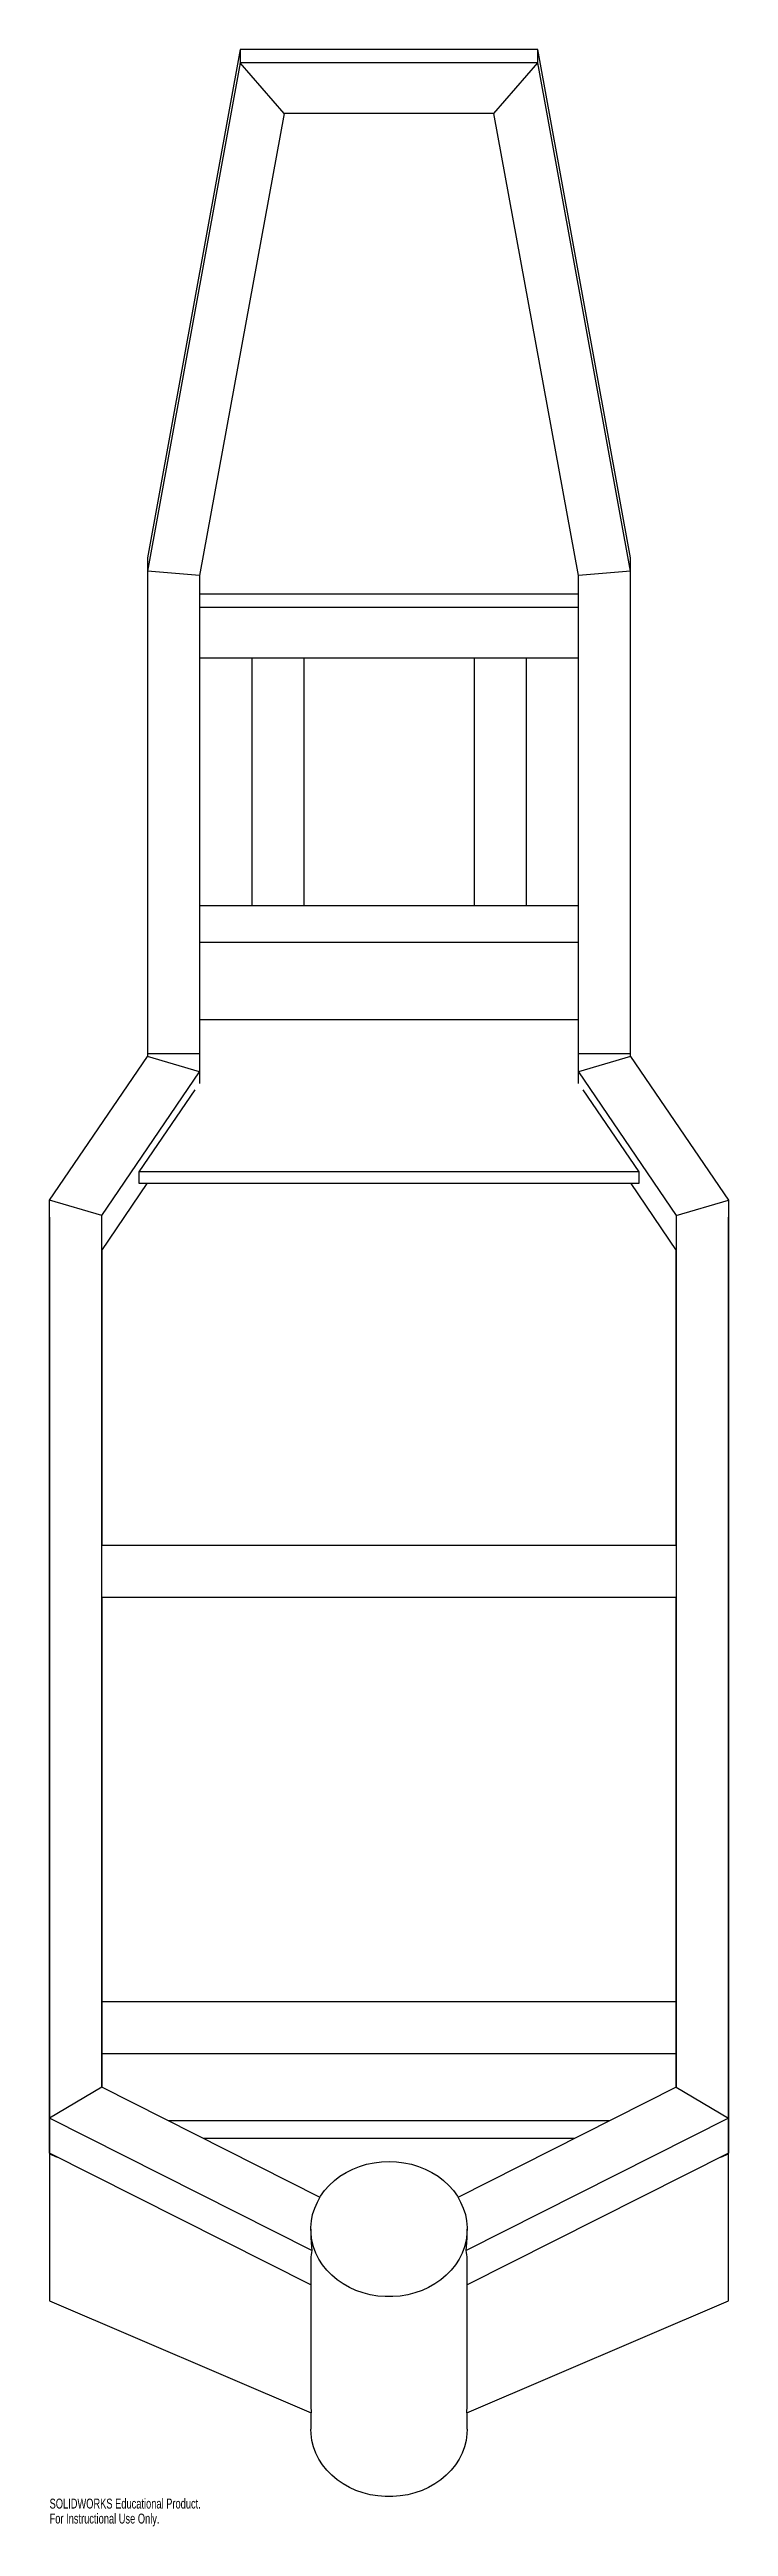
# Model space of a CAD drawing. Header units: millimetres. Extents: x -165 to 165, y -466 to 742.
import ezdxf

# ---------------------------------------------------------------- set-up
doc = ezdxf.new("R2010")
doc.units = ezdxf.units.MM
doc.styles.add('SLDTEXTSTYLE0', font='TXT', dxfattribs={"width": 0.7})

msp = doc.modelspace()

# ---------------------------------------------------------------- linework, layer by layer
at = {"color": 7, "linetype": 'Continuous', "lineweight": 25}
for p, q in [((-72.5, 742.3), (-117.7, 494.4)), ((72.5, 742.3), (-72.5, 742.3)), ((-72.5, 742.3), (-72.5, 735.7)), ((72.5, 735.7), (72.5, 742.3)), ((117.7, 494.4), (72.5, 742.3)), ((-72.5, 735.7), (-117.7, 487.8)), ((72.5, 735.7), (-72.5, 735.7)), ((-51.1, 711.1), (-72.5, 735.7)), ((51.1, 711.1), (72.5, 735.7)), ((117.7, 487.8), (72.5, 735.7)), ((-51.1, 711.1), (-92.3, 485.7)), ((51.1, 711.1), (-51.1, 711.1)), ((92.3, 485.7), (51.1, 711.1)), ((-117.7, 494.4), (-117.7, 251.2)), ((-92.3, 485.7), (-117.7, 487.8)), ((-92.3, 485.7), (-92.3, 238)), ((117.7, 487.8), (92.3, 485.7)), ((92.3, 238), (92.3, 485.7)), ((117.7, 251.2), (117.7, 494.4)), ((92.3, 476.6), (-92.3, 476.6)), ((92.3, 470.1), (-92.3, 470.1)), ((92.3, 445.5), (-92.3, 445.5)), ((-66.9, 445.5), (-66.9, 324.8)), ((-41.5, 445.5), (-41.5, 324.8)), ((41.5, 445.5), (41.5, 324.8)), ((66.9, 445.5), (66.9, 324.8)), ((-92.3, 324.8), (92.3, 324.8)), ((-92.3, 306.9), (92.3, 306.9)), ((92.3, 269.1), (-92.3, 269.1)), ((-165.4, 181.2), (-117.7, 251.2)), ((-140, 173.7), (-92.3, 243.7)), ((-92.3, 252.5), (-117.7, 252.5)), ((-92.3, 243.7), (-117.7, 251.2)), ((117.7, 252.5), (92.3, 252.5)), ((117.7, 251.2), (92.3, 243.7)), ((92.3, 243.7), (140, 173.7)), ((117.7, 251.2), (165.4, 181.2)), ((-121.7, 194.9), (-94.4, 234.9)), ((94.4, 234.9), (121.7, 194.9)), ((121.7, 194.9), (-121.7, 194.9)), ((-121.7, 189.2), (-121.7, 194.9)), ((121.7, 194.9), (121.7, 189.2)), ((-140, 173.7), (-165.4, 181.2)), ((-165.4, -283.7), (-165.4, 181.2)), ((-140, 156.6), (-117.8, 189.2)), ((121.7, 189.2), (-121.7, 189.2)), ((117.8, 189.2), (140, 156.6)), ((140, 173.7), (165.4, 181.2)), ((165.4, 181.2), (165.4, -283.7)), ((-165.4, 172.8), (-165.4, 172.8)), ((-165.4, 172.8), (-165.4, 172.8)), ((-165.4, 172.8), (-165.4, -355.6)), ((-140, -251.5), (-140, 173.7)), ((140, 173.7), (140, -251.5)), ((165.4, -355.6), (165.4, 172.8)), ((165.4, 172.8), (165.4, 172.8)), ((165.4, 172.8), (165.4, 172.8)), ((-140, 156.6), (-140, 12.7)), ((140, 12.7), (140, 156.6)), ((140, 12.7), (-140, 12.7)), ((140, -12.7), (-140, -12.7)), ((-140, -12.7), (-140, -251.5)), ((140, -251.5), (140, -12.7)), ((-140, -195.8), (-140, -195.8)), ((140, -195.8), (140, -195.8)), ((140, -209.8), (-140, -209.8)), ((-165.4, -249.2), (-165.4, -222.5)), ((165.4, -249.2), (165.4, -222.5)), ((140, -235.2), (-140, -235.2)), ((-140, -251.5), (-165.4, -266.6)), ((-33.6, -305.2), (-140, -251.5)), ((140, -251.5), (33.6, -305.2)), ((140, -251.5), (165.4, -266.6)), ((-37.6, -331.1), (-165.4, -266.6)), ((107.6, -267.9), (-107.6, -267.9)), ((90.4, -276.5), (-90.4, -276.5)), ((165.4, -266.6), (37.6, -331.1)), ((-165.4, -283.7), (-165.4, -284)), ((-38.1, -347.9), (-165.4, -283.7)), ((-165.4, -284), (-165, -283.9)), ((-165.4, -284), (-165.4, -355.6)), ((-165.4, -284), (-161.7, -285.5)), ((165.4, -283.7), (38.1, -347.9)), ((161.7, -285.5), (165.4, -284)), ((165.4, -284), (165, -283.9)), ((165.4, -284), (165.4, -283.7)), ((165.4, -355.6), (165.4, -284)), ((-38.1, -320.7), (-38.1, -324.7)), ((38.1, -324.7), (38.1, -320.7)), ((-38.1, -335.4), (-38.1, -405.1)), ((38.1, -405.1), (38.1, -335.4)), ((-165.4, -355.6), (-37.9, -410.3)), ((37.9, -410.3), (165.4, -355.6)), ((-38.1, -410.2), (-38.1, -418.2)), ((38.1, -418.2), (38.1, -410.2))]:
    msp.add_line(p, q, dxfattribs=at)
at = {"color": 7, "linetype": 'Continuous', "lineweight": 25, "flags": 128}
for points in [[(0, -287.7), (3.7, -287.8), (7.3, -288.3), (10.9, -289), (14.4, -290.1), (17.7, -291.4), (20.9, -293.1), (23.9, -294.9), (26.6, -297), (29.1, -299.4), (31.4, -301.9), (33.3, -304.6), (34.9, -307.5), (36.2, -310.5), (37.2, -313.5), (37.8, -316.7), (38.1, -319.9), (38, -323), (37.6, -326.2), (36.8, -329.3), (35.6, -332.4), (34.2, -335.3), (32.4, -338.1), (30.3, -340.7), (27.9, -343.1), (25.3, -345.4), (22.4, -347.4), (19.3, -349.1), (16.1, -350.6), (12.6, -351.8), (9.1, -352.7), (5.5, -353.3), (1.8, -353.6), (-1.8, -353.6), (-5.5, -353.3), (-9.1, -352.7), (-12.6, -351.8), (-16.1, -350.6), (-19.3, -349.1), (-22.4, -347.4), (-25.3, -345.4), (-27.9, -343.1), (-30.3, -340.7), (-32.4, -338.1), (-34.2, -335.3), (-35.6, -332.4), (-36.8, -329.3), (-37.6, -326.2), (-38, -323), (-38.1, -319.9), (-37.8, -316.7), (-37.2, -313.5), (-36.2, -310.5), (-34.9, -307.5), (-33.3, -304.6), (-31.4, -301.9), (-29.1, -299.4), (-26.6, -297), (-23.9, -294.9), (-20.9, -293.1), (-17.7, -291.4), (-14.4, -290.1), (-10.9, -289), (-7.3, -288.3), (-3.7, -287.8), (0, -287.7)], [(-38.1, -324.7), (-38, -327.3), (-37.6, -331.1)], [(37.6, -331.1), (38, -327.3), (38.1, -324.7)], [(-38.1, -405.1), (-38.1, -406.9), (-37.9, -410.3)], [(37.9, -410.3), (38.1, -406.9), (38.1, -405.1)], [(38.1, -418.2), (38, -420.5), (37.6, -423.7), (36.8, -426.8), (35.6, -429.9), (34.2, -432.8), (32.4, -435.6), (30.3, -438.2), (27.9, -440.6), (25.3, -442.9), (22.4, -444.9), (19.3, -446.6), (16.1, -448.1), (12.6, -449.3), (9.1, -450.2), (5.5, -450.8), (1.8, -451.1), (-1.8, -451.1), (-5.5, -450.8), (-9.1, -450.2), (-12.6, -449.3), (-16.1, -448.1), (-19.3, -446.6), (-22.4, -444.9), (-25.3, -442.9), (-27.9, -440.6), (-30.3, -438.2), (-32.4, -435.6), (-34.2, -432.8), (-35.6, -429.9), (-36.8, -426.8), (-37.6, -423.7), (-38, -420.5), (-38.1, -418.2)]]:
    msp.add_lwpolyline(points, dxfattribs=at)
at = {"color": 7, "linetype": 'Continuous', "lineweight": 25}
for centre, start, end in [((-20.7, -335.2), 166.1047, 180.4881), ((20.7, -335.2), 359.5119, 13.8953)]:
    msp.add_arc(centre, 17.4, start, end, dxfattribs=at)

# ---------------------------------------------------------------- texts
at = {"color": 7, "linetype": 'Continuous', "char_height": 4.834, "attachment_point": 1, "style": 'SLDTEXTSTYLE0'}
for s, insert in [('SOLIDWORKS Educational Product.', (-165.4, -452.1)), ('For Instructional Use Only.', (-165.4, -459.4))]:
    msp.add_mtext(s, dxfattribs=dict(at, insert=insert))

doc.saveas('drawing.dxf')
